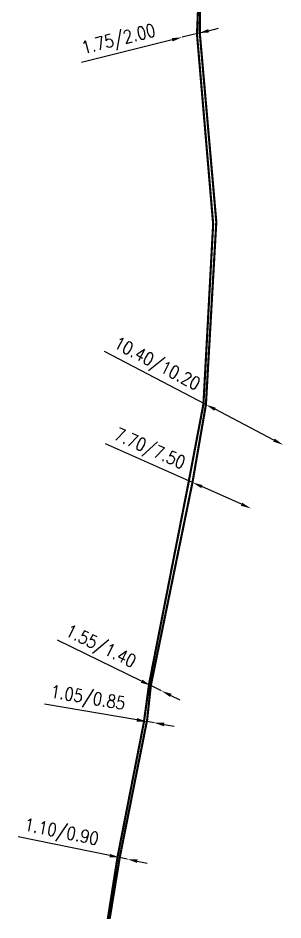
# Model space of a CAD drawing. Header units: millimetres. Extents: x 114000 to 114886, y 153000 to 154000.
# Drawn here: x 114295.9 to 114327, y 152999.9 to 153105.7 of the extents above; entities that cross this region are included whole.
import ezdxf

# ---------------------------------------------------------------- set-up
doc = ezdxf.new("R2010")
doc.units = ezdxf.units.MM
doc.header["$PDMODE"] = 34
doc.layers.get('DEFPOINTS').update_dxf_attribs({"linetype": 'CONTINUOUS'})
doc.layers.add('M_130', color=3, linetype='M_ST_15')
doc.styles.get("Standard").update_dxf_attribs({"font": 'romans.shx', "width": 0.85})
doc.linetypes.add('M_ST_15', pattern='A,5,-0.3,["XX",Standard,S=1,R=0,X=0,Y=-0.5],-2.5', length=7.8)
doc.dimstyles.get("Standard").update_dxf_attribs({"dimtxt": 1.5, "dimasz": 1.2, "dimexe": 0.625, "dimexo": 0.625, "dimgap": 0.25, "dimtad": 1, "dimdec": 1, "dimzin": 0, "dimdsep": 46, "dimtxsty": 'Standard', "dimcen": -0.5, "dimadec": 0, "dimazin": 0, "dimtfac": 1, "dimtdec": 1, "dimtmove": 0, "dimatfit": 3, "dimfxl": 1, "dimtolj": 1, "dimtzin": 0, "dimarcsym": 0})

# ---------------------------------------------------------------- blocks, each defined once
blk = doc.blocks.new('*D128')
at = {"layer": 'DEFPOINTS', "color": 0, "linetype": 'Continuous', "transparency": 16777216}
for p in [(114307.79, 153007.19), (114307.79, 153007.19), (114308.68, 153007.01)]:
    blk.add_point(p, dxfattribs=at)
at = {"layer": 'M_130', "color": 0, "linetype": 'Continuous', "lineweight": -2, "transparency": 16777216}
for p, q in [((114306.62, 153007.43), (114295.85, 153009.62)), ((114308.68, 153007.01), (114307.79, 153007.19)), ((114309.85, 153006.77), (114311.03, 153006.53))]:
    blk.add_line(p, q, dxfattribs=at)
at = {"layer": 'M_130', "color": 0, "linetype": 'Continuous', "transparency": 16777216}
for points in [[(114306.66, 153007.62), (114306.58, 153007.23), (114307.79, 153007.19)], [(114309.89, 153006.97), (114309.81, 153006.57), (114308.68, 153007.01)]]:
    blk.add_solid(points, dxfattribs=at)
at = {"layer": 'M_130', "color": 0, "linetype": 'Continuous', "transparency": 16777216, "insert": (114300.92, 153010.01), "char_height": 1.5, "attachment_point": 5, "rotation": 348.4874}
blk.add_mtext('\\A1;1.10/0.90', dxfattribs=at)
blk = doc.blocks.new('*D129')
at = {"layer": 'DEFPOINTS', "color": 0, "linetype": 'Continuous', "transparency": 16777216}
for p in [(114310.98, 153023.15), (114310.98, 153023.15), (114311.82, 153023)]:
    blk.add_point(p, dxfattribs=at)
at = {"layer": 'M_130', "color": 0, "linetype": 'Continuous', "lineweight": -2, "transparency": 16777216}
for p, q in [((114309.8, 153023.35), (114298.96, 153025.2)), ((114311.82, 153023), (114310.98, 153023.15)), ((114311.08, 153023.76), (114311.08, 153023.76)), ((114311.92, 153023.62), (114311.92, 153023.62)), ((114313, 153022.8), (114314.18, 153022.6))]:
    blk.add_line(p, q, dxfattribs=at)
at = {"layer": 'M_130', "color": 0, "linetype": 'Continuous', "transparency": 16777216}
for points in [[(114309.83, 153023.55), (114309.76, 153023.15), (114310.98, 153023.15)], [(114313.03, 153023), (114312.97, 153022.6), (114311.82, 153023)]]:
    blk.add_solid(points, dxfattribs=at)
at = {"layer": 'M_130', "color": 0, "linetype": 'Continuous', "transparency": 16777216, "insert": (114304.02, 153025.75), "char_height": 1.5, "attachment_point": 5, "rotation": 350.2983}
blk.add_mtext('\\A1;1.05/0.85', dxfattribs=at)
blk = doc.blocks.new('*D130')
at = {"layer": 'DEFPOINTS', "color": 0, "linetype": 'Continuous', "transparency": 16777216}
for p in [(114311.44, 153027.36), (114311.44, 153027.36), (114312.7, 153026.74)]:
    blk.add_point(p, dxfattribs=at)
at = {"layer": 'M_130', "color": 0, "linetype": 'Continuous', "lineweight": -2, "transparency": 16777216}
for p, q in [((114310.36, 153027.88), (114300.48, 153032.68)), ((114312.7, 153026.74), (114311.44, 153027.36)), ((114313.78, 153026.22), (114314.86, 153025.69))]:
    blk.add_line(p, q, dxfattribs=at)
at = {"layer": 'M_130', "color": 0, "linetype": 'Continuous', "transparency": 16777216}
for points in [[(114310.45, 153028.06), (114310.27, 153027.7), (114311.44, 153027.36)], [(114313.87, 153026.4), (114313.69, 153026.04), (114312.7, 153026.74)]]:
    blk.add_solid(points, dxfattribs=at)
at = {"layer": 'M_130', "color": 0, "linetype": 'Continuous', "transparency": 16777216, "insert": (114305.49, 153031.8), "char_height": 1.5, "attachment_point": 5, "rotation": 334.0717}
blk.add_mtext('\\A1;1.55/1.40', dxfattribs=at)
blk = doc.blocks.new('*D131')
at = {"layer": 'DEFPOINTS', "color": 0, "linetype": 'Continuous', "transparency": 16777216}
for p in [(114316.33, 153051.19), (114316.33, 153051.19), (114323.19, 153048.15)]:
    blk.add_point(p, dxfattribs=at)
at = {"layer": 'M_130', "color": 0, "linetype": 'Continuous', "lineweight": -2, "transparency": 16777216}
for p, q in [((114316.33, 153051.19), (114306.12, 153055.73)), ((114322.09, 153048.64), (114317.43, 153050.71)), ((114323.44, 153048.72), (114323.44, 153048.72))]:
    blk.add_line(p, q, dxfattribs=at)
at = {"layer": 'M_130', "color": 0, "linetype": 'Continuous', "transparency": 16777216}
for points in [[(114317.51, 153050.89), (114317.35, 153050.53), (114316.33, 153051.19)], [(114322.17, 153048.82), (114322.01, 153048.46), (114323.19, 153048.15)]]:
    blk.add_solid(points, dxfattribs=at)
at = {"layer": 'M_130', "color": 0, "linetype": 'Continuous', "transparency": 16777216, "insert": (114311.24, 153054.98), "char_height": 1.5, "attachment_point": 5, "rotation": 336.0654}
blk.add_mtext('\\A1;7.70/7.50', dxfattribs=at)
blk = doc.blocks.new('*D132')
at = {"layer": 'DEFPOINTS', "color": 0, "linetype": 'Continuous', "transparency": 16777216}
for p in [(114317.91, 153060.33), (114317.91, 153060.33), (114326.96, 153055.61)]:
    blk.add_point(p, dxfattribs=at)
at = {"layer": 'M_130', "color": 0, "linetype": 'Continuous', "lineweight": -2, "transparency": 16777216}
for p, q in [((114317.91, 153060.33), (114306.02, 153066.54)), ((114325.89, 153056.17), (114318.98, 153059.78))]:
    blk.add_line(p, q, dxfattribs=at)
at = {"layer": 'M_130', "color": 0, "linetype": 'Continuous', "transparency": 16777216}
for points in [[(114319.07, 153059.95), (114318.89, 153059.6), (114317.91, 153060.33)], [(114325.99, 153056.34), (114325.8, 153055.99), (114326.96, 153055.61)]]:
    blk.add_solid(points, dxfattribs=at)
at = {"layer": 'M_130', "color": 0, "linetype": 'Continuous', "transparency": 16777216, "insert": (114312.08, 153064.95), "char_height": 1.5, "attachment_point": 5, "rotation": 332.4301}
blk.add_mtext('\\A1;10.40/10.20', dxfattribs=at)
blk = doc.blocks.new('*D133')
at = {"layer": 'DEFPOINTS', "color": 0, "linetype": 'Continuous', "transparency": 16777216}
for p in [(114317.06, 153103.89), (114315.12, 153103.41), (114315.12, 153103.41)]:
    blk.add_point(p, dxfattribs=at)
at = {"layer": 'M_130', "color": 0, "linetype": 'Continuous', "lineweight": -2, "transparency": 16777216}
for p, q in [((114317.06, 153103.89), (114315.12, 153103.41)), ((114318.22, 153104.18), (114319.39, 153104.47)), ((114313.95, 153103.12), (114303.29, 153100.47))]:
    blk.add_line(p, q, dxfattribs=at)
at = {"layer": 'M_130', "color": 0, "linetype": 'Continuous', "transparency": 16777216}
for points in [[(114318.18, 153104.37), (114318.27, 153103.98), (114317.06, 153103.89)], [(114313.91, 153103.31), (114314, 153102.92), (114315.12, 153103.41)]]:
    blk.add_solid(points, dxfattribs=at)
at = {"layer": 'M_130', "color": 0, "linetype": 'Continuous', "transparency": 16777216, "insert": (114307.7, 153103), "char_height": 1.5, "attachment_point": 5, "rotation": 13.9306}
blk.add_mtext('\\A1;1.75/2.00', dxfattribs=at)

msp = doc.modelspace()

# ---------------------------------------------------------------- linework, layer by layer
at = {"layer": 'M_130', "const_width": 0.25}
for points in [[(114306.61, 153000), (114307.79, 153007.19), (114311.01, 153023.36), (114311.44, 153027.36), (114316.33, 153051.19), (114317.91, 153060.33), (114319.13, 153081.75), (114317.19, 153103.91), (114317.22, 153106.9), (114315.69, 153114.04), (114314.23, 153119.9)], [(114306.39, 153000), (114307.53, 153007.24), (114310.62, 153023.02), (114311.25, 153027.62), (114315.86, 153051.13), (114317.62, 153060.4), (114318.76, 153081.51), (114316.86, 153103.79), (114316.99, 153106.75)]]:
    msp.add_lwpolyline(points, dxfattribs=at)

# ---------------------------------------------------------------- dimensions: what is measured, and where the dimension line sits
at = {"layer": 'M_130', "linetype": 'Continuous'}
for p1, p2, text, picture, middle in [((114317.06, 153103.89), (114315.12, 153103.41), '1.75/2.00', '*D133', (114307.7, 153103)), ((114326.96, 153055.61), (114317.91, 153060.33), '10.40/10.20', '*D132', (114312.08, 153064.95)), ((114323.19, 153048.15), (114316.33, 153051.19), '7.70/7.50', '*D131', (114311.24, 153054.98)), ((114312.7, 153026.74), (114311.44, 153027.36), '1.55/1.40', '*D130', (114305.49, 153031.8)), ((114311.82, 153023), (114310.98, 153023.15), '1.05/0.85', '*D129', (114304.02, 153025.75)), ((114308.68, 153007.01), (114307.79, 153007.19), '1.10/0.90', '*D128', (114300.92, 153010.01))]:
    dim = msp.add_aligned_dim(p1=p1, p2=p2, distance=0, text=text, dimstyle='Standard', dxfattribs=at)
    dim.commit()
    dim.dimension.update_dxf_attribs({"geometry": picture, "text_midpoint": middle})

doc.saveas('drawing.dxf')
